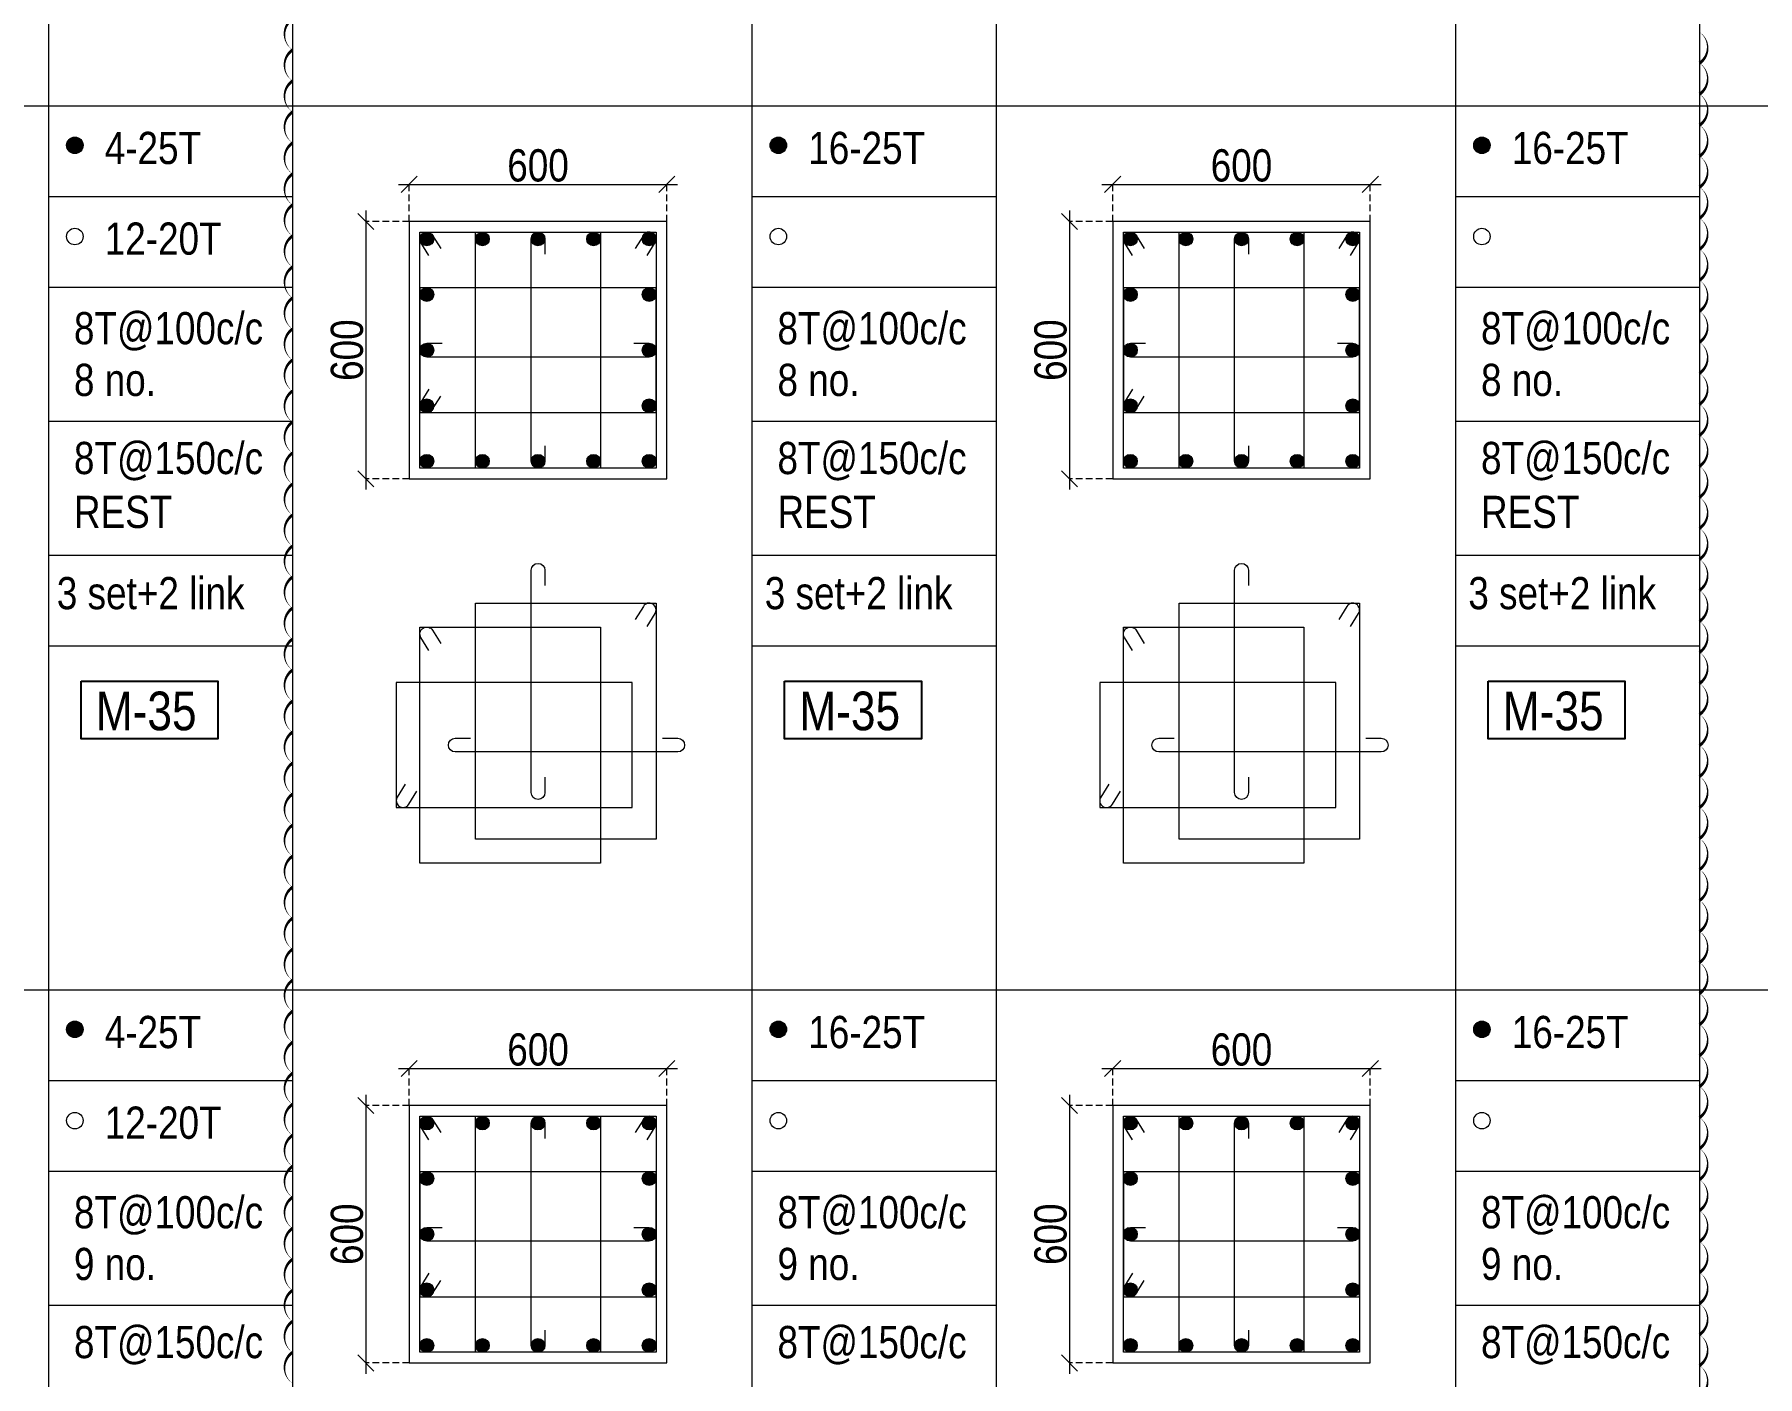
# Model space of a CAD drawing. Header units: millimetres. Extents: x 1112055 to 3390982, y -148532 to 766891.
# Drawn here: x 2304231 to 2320285, y 639893 to 652401 of the extents above; entities that cross this region are included whole.
import ezdxf
from ezdxf.enums import TextEntityAlignment as Align

# ---------------------------------------------------------------- set-up
doc = ezdxf.new("R2010")
doc.units = ezdxf.units.MM
doc.header["$PDMODE"] = 35
doc.header["$PDSIZE"] = -25
doc.linetypes.add('DASHED2', pattern=[0.375, 0.25, -0.125])
doc.linetypes.add('Hidden', pattern=[9.525, 6.35, -3.175])
for name, color, linetype, lineweight in [('B COL. SIZE DIM', 220, 'Continuous', 25), ('B COLSCH', 204, 'Continuous', 20), ('B COLUMN', 1, 'Hidden', 9), ('B P.C.C', 251, 'Continuous', 0), ('B STEEL', 34, 'Continuous', 15)]:
    doc.layers.add(name, color=color, linetype=linetype, lineweight=lineweight)
doc.layers.add('B TEXT', color=7, linetype='Continuous')
doc.styles.add('dim inside', font='romans.shx', dxfattribs={"width": 0.8, "height": 125})
doc.styles.add('SWINC', font='swissc.ttf')
doc.dimstyles.new('dim inside', dxfattribs={"dimtxt": 125, "dimasz": 100, "dimexe": 0, "dimexo": 0, "dimgap": 10, "dimtad": 0, "dimdec": 0, "dimzin": 0, "dimdsep": 46, "dimtxsty": 'dim inside', "dimblk": 'SMALL', "dimcen": 0.09, "dimadec": 0, "dimazin": 0, "dimtfac": 1, "dimtdec": 0, "dimtofl": 0, "dimtmove": 0, "dimatfit": 3, "dimfxl": 1, "dimtolj": 1, "dimtzin": 0, "dimarcsym": 2})

# ---------------------------------------------------------------- blocks, each defined once
blk = doc.blocks.new('_Oblique')
at = {"color": 0, "linetype": 'ByBlock', "lineweight": -2}
blk.add_line((-0.5, -0.5), (0.5, 0.5), dxfattribs=at)
blk = doc.blocks.new('*D3130')
at = {"layer": 'B COL. SIZE DIM', "color": 250, "lineweight": 9, "ltscale": 250, "transparency": 16777216}
blk.add_line((2307623, 642764), (2310223, 642764), dxfattribs=at)
at = {"layer": 'B COL. SIZE DIM', "color": 250, "linetype": 'DASHED2', "lineweight": 9, "ltscale": 250, "transparency": 16777216}
for p, q in [((2307723, 642419), (2307723, 642764)), ((2310123, 642419), (2310123, 642764))]:
    blk.add_line(p, q, dxfattribs=at)
at = {"layer": 'Defpoints', "color": 0, "transparency": 16777216}
for p in [(2310123, 642764), (2307723, 642419), (2310123, 642419)]:
    blk.add_point(p, dxfattribs=at)
at = {"layer": 'B COL. SIZE DIM', "color": 250, "lineweight": 9, "transparency": 16777216, "xscale": 150, "yscale": 150, "zscale": 150, "rotation": 180}
blk.add_blockref('_Oblique', (2307723, 642764), dxfattribs=at)
at = {"layer": 'B COL. SIZE DIM', "color": 250, "lineweight": 9, "transparency": 16777216, "xscale": 150, "yscale": 150, "zscale": 150}
blk.add_blockref('_Oblique', (2310123, 642764), dxfattribs=at)
at = {"layer": 'B COL. SIZE DIM', "color": 6, "transparency": 16777216, "insert": (2308923, 642939), "char_height": 300, "attachment_point": 5, "style": 'SWINC'}
blk.add_mtext('\\A1;600', dxfattribs=at)
blk = doc.blocks.new('*D3131')
at = {"layer": 'B COL. SIZE DIM', "color": 250, "lineweight": 9, "ltscale": 250, "transparency": 16777216}
blk.add_line((2307319, 642519), (2307319, 639919), dxfattribs=at)
at = {"layer": 'B COL. SIZE DIM', "color": 250, "linetype": 'DASHED2', "lineweight": 9, "ltscale": 250, "transparency": 16777216}
for p, q in [((2307723, 642419), (2307319, 642419)), ((2307723, 640019), (2307319, 640019))]:
    blk.add_line(p, q, dxfattribs=at)
at = {"layer": 'Defpoints', "color": 0, "transparency": 16777216}
for p in [(2307723, 642419), (2307319, 640019), (2307723, 640019)]:
    blk.add_point(p, dxfattribs=at)
at = {"layer": 'B COL. SIZE DIM', "color": 250, "lineweight": 9, "transparency": 16777216, "xscale": 150, "yscale": 150, "zscale": 150}
for p, rotation in [((2307319, 642419), 90), ((2307319, 640019), 270)]:
    blk.add_blockref('_Oblique', p, dxfattribs=dict(at, rotation=rotation))
at = {"layer": 'B COL. SIZE DIM', "color": 6, "transparency": 16777216, "insert": (2307144, 641219), "char_height": 300, "attachment_point": 5, "rotation": 90, "style": 'SWINC'}
blk.add_mtext('\\A1;600', dxfattribs=at)
blk = doc.blocks.new('*D3132')
at = {"layer": 'B COL. SIZE DIM', "color": 250, "lineweight": 9, "ltscale": 250, "transparency": 16777216}
blk.add_line((2307623, 651004), (2310223, 651004), dxfattribs=at)
at = {"layer": 'B COL. SIZE DIM', "color": 250, "linetype": 'DASHED2', "lineweight": 9, "ltscale": 250, "transparency": 16777216}
for p, q in [((2307723, 650659), (2307723, 651004)), ((2310123, 650659), (2310123, 651004))]:
    blk.add_line(p, q, dxfattribs=at)
at = {"layer": 'Defpoints', "color": 0, "transparency": 16777216}
for p in [(2310123, 651004), (2307723, 650659), (2310123, 650659)]:
    blk.add_point(p, dxfattribs=at)
at = {"layer": 'B COL. SIZE DIM', "color": 250, "lineweight": 9, "transparency": 16777216, "xscale": 150, "yscale": 150, "zscale": 150, "rotation": 180}
blk.add_blockref('_Oblique', (2307723, 651004), dxfattribs=at)
at = {"layer": 'B COL. SIZE DIM', "color": 250, "lineweight": 9, "transparency": 16777216, "xscale": 150, "yscale": 150, "zscale": 150}
blk.add_blockref('_Oblique', (2310123, 651004), dxfattribs=at)
at = {"layer": 'B COL. SIZE DIM', "color": 6, "transparency": 16777216, "insert": (2308923, 651179), "char_height": 300, "attachment_point": 5, "style": 'SWINC'}
blk.add_mtext('\\A1;600', dxfattribs=at)
blk = doc.blocks.new('*D3133')
at = {"layer": 'B COL. SIZE DIM', "color": 250, "lineweight": 9, "ltscale": 250, "transparency": 16777216}
blk.add_line((2307319, 650759), (2307319, 648159), dxfattribs=at)
at = {"layer": 'B COL. SIZE DIM', "color": 250, "linetype": 'DASHED2', "lineweight": 9, "ltscale": 250, "transparency": 16777216}
for p, q in [((2307723, 650659), (2307319, 650659)), ((2307723, 648259), (2307319, 648259))]:
    blk.add_line(p, q, dxfattribs=at)
at = {"layer": 'Defpoints', "color": 0, "transparency": 16777216}
for p in [(2307723, 650659), (2307319, 648259), (2307723, 648259)]:
    blk.add_point(p, dxfattribs=at)
at = {"layer": 'B COL. SIZE DIM', "color": 250, "lineweight": 9, "transparency": 16777216, "xscale": 150, "yscale": 150, "zscale": 150}
for p, rotation in [((2307319, 650659), 90), ((2307319, 648259), 270)]:
    blk.add_blockref('_Oblique', p, dxfattribs=dict(at, rotation=rotation))
at = {"layer": 'B COL. SIZE DIM', "color": 6, "transparency": 16777216, "insert": (2307144, 649459), "char_height": 300, "attachment_point": 5, "rotation": 90, "style": 'SWINC'}
blk.add_mtext('\\A1;600', dxfattribs=at)
blk = doc.blocks.new('*D3250')
at = {"layer": 'B COL. SIZE DIM', "color": 250, "lineweight": 9, "ltscale": 250, "transparency": 16777216}
blk.add_line((2314177, 642764), (2316777, 642764), dxfattribs=at)
at = {"layer": 'B COL. SIZE DIM', "color": 250, "linetype": 'DASHED2', "lineweight": 9, "ltscale": 250, "transparency": 16777216}
for p, q in [((2314277, 642419), (2314277, 642764)), ((2316677, 642419), (2316677, 642764))]:
    blk.add_line(p, q, dxfattribs=at)
at = {"layer": 'Defpoints', "color": 0, "transparency": 16777216}
for p in [(2316677, 642764), (2314277, 642419), (2316677, 642419)]:
    blk.add_point(p, dxfattribs=at)
at = {"layer": 'B COL. SIZE DIM', "color": 250, "lineweight": 9, "transparency": 16777216, "xscale": 150, "yscale": 150, "zscale": 150, "rotation": 180}
blk.add_blockref('_Oblique', (2314277, 642764), dxfattribs=at)
at = {"layer": 'B COL. SIZE DIM', "color": 250, "lineweight": 9, "transparency": 16777216, "xscale": 150, "yscale": 150, "zscale": 150}
blk.add_blockref('_Oblique', (2316677, 642764), dxfattribs=at)
at = {"layer": 'B COL. SIZE DIM', "color": 6, "transparency": 16777216, "insert": (2315477, 642939), "char_height": 300, "attachment_point": 5, "style": 'SWINC'}
blk.add_mtext('\\A1;600', dxfattribs=at)
blk = doc.blocks.new('*D3251')
at = {"layer": 'B COL. SIZE DIM', "color": 250, "lineweight": 9, "ltscale": 250, "transparency": 16777216}
blk.add_line((2313874, 642519), (2313874, 639919), dxfattribs=at)
at = {"layer": 'B COL. SIZE DIM', "color": 250, "linetype": 'DASHED2', "lineweight": 9, "ltscale": 250, "transparency": 16777216}
for p, q in [((2314277, 642419), (2313874, 642419)), ((2314277, 640019), (2313874, 640019))]:
    blk.add_line(p, q, dxfattribs=at)
at = {"layer": 'Defpoints', "color": 0, "transparency": 16777216}
for p in [(2314277, 642419), (2313874, 640019), (2314277, 640019)]:
    blk.add_point(p, dxfattribs=at)
at = {"layer": 'B COL. SIZE DIM', "color": 250, "lineweight": 9, "transparency": 16777216, "xscale": 150, "yscale": 150, "zscale": 150}
for p, rotation in [((2313874, 642419), 90), ((2313874, 640019), 270)]:
    blk.add_blockref('_Oblique', p, dxfattribs=dict(at, rotation=rotation))
at = {"layer": 'B COL. SIZE DIM', "color": 6, "transparency": 16777216, "insert": (2313699, 641219), "char_height": 300, "attachment_point": 5, "rotation": 90, "style": 'SWINC'}
blk.add_mtext('\\A1;600', dxfattribs=at)
blk = doc.blocks.new('*D3252')
at = {"layer": 'B COL. SIZE DIM', "color": 250, "lineweight": 9, "ltscale": 250, "transparency": 16777216}
blk.add_line((2314177, 651004), (2316777, 651004), dxfattribs=at)
at = {"layer": 'B COL. SIZE DIM', "color": 250, "linetype": 'DASHED2', "lineweight": 9, "ltscale": 250, "transparency": 16777216}
for p, q in [((2314277, 650659), (2314277, 651004)), ((2316677, 650659), (2316677, 651004))]:
    blk.add_line(p, q, dxfattribs=at)
at = {"layer": 'Defpoints', "color": 0, "transparency": 16777216}
for p in [(2316677, 651004), (2314277, 650659), (2316677, 650659)]:
    blk.add_point(p, dxfattribs=at)
at = {"layer": 'B COL. SIZE DIM', "color": 250, "lineweight": 9, "transparency": 16777216, "xscale": 150, "yscale": 150, "zscale": 150, "rotation": 180}
blk.add_blockref('_Oblique', (2314277, 651004), dxfattribs=at)
at = {"layer": 'B COL. SIZE DIM', "color": 250, "lineweight": 9, "transparency": 16777216, "xscale": 150, "yscale": 150, "zscale": 150}
blk.add_blockref('_Oblique', (2316677, 651004), dxfattribs=at)
at = {"layer": 'B COL. SIZE DIM', "color": 6, "transparency": 16777216, "insert": (2315477, 651179), "char_height": 300, "attachment_point": 5, "style": 'SWINC'}
blk.add_mtext('\\A1;600', dxfattribs=at)
blk = doc.blocks.new('*D3253')
at = {"layer": 'B COL. SIZE DIM', "color": 250, "lineweight": 9, "ltscale": 250, "transparency": 16777216}
blk.add_line((2313874, 650759), (2313874, 648159), dxfattribs=at)
at = {"layer": 'B COL. SIZE DIM', "color": 250, "linetype": 'DASHED2', "lineweight": 9, "ltscale": 250, "transparency": 16777216}
for p, q in [((2314277, 650659), (2313874, 650659)), ((2314277, 648259), (2313874, 648259))]:
    blk.add_line(p, q, dxfattribs=at)
at = {"layer": 'Defpoints', "color": 0, "transparency": 16777216}
for p in [(2314277, 650659), (2313874, 648259), (2314277, 648259)]:
    blk.add_point(p, dxfattribs=at)
at = {"layer": 'B COL. SIZE DIM', "color": 250, "lineweight": 9, "transparency": 16777216, "xscale": 150, "yscale": 150, "zscale": 150}
for p, rotation in [((2313874, 650659), 90), ((2313874, 648259), 270)]:
    blk.add_blockref('_Oblique', p, dxfattribs=dict(at, rotation=rotation))
at = {"layer": 'B COL. SIZE DIM', "color": 6, "transparency": 16777216, "insert": (2313699, 649459), "char_height": 300, "attachment_point": 5, "rotation": 90, "style": 'SWINC'}
blk.add_mtext('\\A1;600', dxfattribs=at)

msp = doc.modelspace()

# ---------------------------------------------------------------- hatches: boundary and pattern name
at = {"layer": 'B STEEL', "lineweight": 9, "ltscale": 0.5}
h = msp.add_hatch(color=34, dxfattribs=at)
edge = h.paths.add_edge_path()
edge.add_arc((2304607.4, 651368.1), 76.8, 0, 360)
h = msp.add_hatch(color=34, dxfattribs=at)
edge = h.paths.add_edge_path()
edge.add_arc((2311162.2, 651368.1), 76.8, 0, 360)
h = msp.add_hatch(color=34, dxfattribs=at)
edge = h.paths.add_edge_path()
edge.add_arc((2317717.1, 651368.1), 76.8, 0, 360)
h = msp.add_hatch(color=34, dxfattribs=at)
edge = h.paths.add_edge_path()
edge.add_arc((2307886.6, 650494.9), 64, 0, 360)
h = msp.add_hatch(color=34, dxfattribs=at)
edge = h.paths.add_edge_path()
edge.add_arc((2308404.6, 650494.9), 64, 180, 540, ccw=False)
h = msp.add_hatch(color=34, dxfattribs=at)
edge = h.paths.add_edge_path()
edge.add_arc((2308922.5, 650494.9), 64, 180, 540, ccw=False)
h = msp.add_hatch(color=34, dxfattribs=at)
edge = h.paths.add_edge_path()
edge.add_arc((2309440.5, 650494.9), 64, 180, 540, ccw=False)
h = msp.add_hatch(color=34, dxfattribs=at)
edge = h.paths.add_edge_path()
edge.add_arc((2309958.5, 650494.9), 64, 180, 540, ccw=False)
h = msp.add_hatch(color=34, dxfattribs=at)
edge = h.paths.add_edge_path()
edge.add_arc((2314441.4, 650494.9), 64, 0, 360)
h = msp.add_hatch(color=34, dxfattribs=at)
edge = h.paths.add_edge_path()
edge.add_arc((2314959.4, 650494.9), 64, 180, 540, ccw=False)
h = msp.add_hatch(color=34, dxfattribs=at)
edge = h.paths.add_edge_path()
edge.add_arc((2315477.4, 650494.9), 64, 180, 540, ccw=False)
h = msp.add_hatch(color=34, dxfattribs=at)
edge = h.paths.add_edge_path()
edge.add_arc((2315995.4, 650494.9), 64, 180, 540, ccw=False)
h = msp.add_hatch(color=34, dxfattribs=at)
edge = h.paths.add_edge_path()
edge.add_arc((2316513.4, 650494.9), 64, 180, 540, ccw=False)
h = msp.add_hatch(color=34, dxfattribs=at)
edge = h.paths.add_edge_path()
edge.add_arc((2307886.6, 649976.9), 64, 180, 540, ccw=False)
h = msp.add_hatch(color=34, dxfattribs=at)
edge = h.paths.add_edge_path()
edge.add_arc((2309958.5, 649976.9), 64, 180, 540, ccw=False)
h = msp.add_hatch(color=34, dxfattribs=at)
edge = h.paths.add_edge_path()
edge.add_arc((2314441.4, 649976.9), 64, 180, 540, ccw=False)
h = msp.add_hatch(color=34, dxfattribs=at)
edge = h.paths.add_edge_path()
edge.add_arc((2316513.4, 649976.9), 64, 180, 540, ccw=False)
h = msp.add_hatch(color=34, dxfattribs=at)
edge = h.paths.add_edge_path()
edge.add_arc((2307886.6, 649458.9), 64, 180, 540, ccw=False)
h = msp.add_hatch(color=34, dxfattribs=at)
edge = h.paths.add_edge_path()
edge.add_arc((2309958.5, 649458.9), 64, 180, 540, ccw=False)
h = msp.add_hatch(color=34, dxfattribs=at)
edge = h.paths.add_edge_path()
edge.add_arc((2314441.4, 649458.9), 64, 180, 540, ccw=False)
h = msp.add_hatch(color=34, dxfattribs=at)
edge = h.paths.add_edge_path()
edge.add_arc((2316513.4, 649458.9), 64, 180, 540, ccw=False)
h = msp.add_hatch(color=34, dxfattribs=at)
edge = h.paths.add_edge_path()
edge.add_arc((2307886.6, 648941), 64, 180, 540, ccw=False)
h = msp.add_hatch(color=34, dxfattribs=at)
edge = h.paths.add_edge_path()
edge.add_arc((2309958.5, 648941), 64, 180, 540, ccw=False)
h = msp.add_hatch(color=34, dxfattribs=at)
edge = h.paths.add_edge_path()
edge.add_arc((2314441.4, 648941), 64, 180, 540, ccw=False)
h = msp.add_hatch(color=34, dxfattribs=at)
edge = h.paths.add_edge_path()
edge.add_arc((2316513.4, 648941), 64, 180, 540, ccw=False)
h = msp.add_hatch(color=34, dxfattribs=at)
edge = h.paths.add_edge_path()
edge.add_arc((2307886.6, 648423), 64, 0, 360, ccw=False)
h = msp.add_hatch(color=34, dxfattribs=at)
edge = h.paths.add_edge_path()
edge.add_arc((2308404.6, 648423), 64, 180, 540, ccw=False)
h = msp.add_hatch(color=34, dxfattribs=at)
edge = h.paths.add_edge_path()
edge.add_arc((2308922.5, 648423), 64, 180, 540, ccw=False)
h = msp.add_hatch(color=34, dxfattribs=at)
edge = h.paths.add_edge_path()
edge.add_arc((2309440.5, 648423), 64, 180, 540, ccw=False)
h = msp.add_hatch(color=34, dxfattribs=at)
edge = h.paths.add_edge_path()
edge.add_arc((2309958.5, 648423), 64, -180, 180)
h = msp.add_hatch(color=34, dxfattribs=at)
edge = h.paths.add_edge_path()
edge.add_arc((2314441.4, 648423), 64, 0, 360, ccw=False)
h = msp.add_hatch(color=34, dxfattribs=at)
edge = h.paths.add_edge_path()
edge.add_arc((2314959.4, 648423), 64, 180, 540, ccw=False)
h = msp.add_hatch(color=34, dxfattribs=at)
edge = h.paths.add_edge_path()
edge.add_arc((2315477.4, 648423), 64, 180, 540, ccw=False)
h = msp.add_hatch(color=34, dxfattribs=at)
edge = h.paths.add_edge_path()
edge.add_arc((2315995.4, 648423), 64, 180, 540, ccw=False)
h = msp.add_hatch(color=34, dxfattribs=at)
edge = h.paths.add_edge_path()
edge.add_arc((2316513.4, 648423), 64, -180, 180)
h = msp.add_hatch(color=34, dxfattribs=at)
edge = h.paths.add_edge_path()
edge.add_arc((2304607.4, 643128.3), 76.8, 0, 360)
h = msp.add_hatch(color=34, dxfattribs=at)
edge = h.paths.add_edge_path()
edge.add_arc((2311162.2, 643128.3), 76.8, 0, 360)
h = msp.add_hatch(color=34, dxfattribs=at)
edge = h.paths.add_edge_path()
edge.add_arc((2317717.1, 643128.3), 76.8, 0, 360)
h = msp.add_hatch(color=34, dxfattribs=at)
edge = h.paths.add_edge_path()
edge.add_arc((2307886.6, 642255.1), 64, 0, 360)
h = msp.add_hatch(color=34, dxfattribs=at)
edge = h.paths.add_edge_path()
edge.add_arc((2308404.6, 642255.1), 64, 180, 540, ccw=False)
h = msp.add_hatch(color=34, dxfattribs=at)
edge = h.paths.add_edge_path()
edge.add_arc((2308922.5, 642255.1), 64, 180, 540, ccw=False)
h = msp.add_hatch(color=34, dxfattribs=at)
edge = h.paths.add_edge_path()
edge.add_arc((2309440.5, 642255.1), 64, 180, 540, ccw=False)
h = msp.add_hatch(color=34, dxfattribs=at)
edge = h.paths.add_edge_path()
edge.add_arc((2309958.5, 642255.1), 64, 180, 540, ccw=False)
h = msp.add_hatch(color=34, dxfattribs=at)
edge = h.paths.add_edge_path()
edge.add_arc((2314441.4, 642255.1), 64, 0, 360)
h = msp.add_hatch(color=34, dxfattribs=at)
edge = h.paths.add_edge_path()
edge.add_arc((2314959.4, 642255.1), 64, 180, 540, ccw=False)
h = msp.add_hatch(color=34, dxfattribs=at)
edge = h.paths.add_edge_path()
edge.add_arc((2315477.4, 642255.1), 64, 180, 540, ccw=False)
h = msp.add_hatch(color=34, dxfattribs=at)
edge = h.paths.add_edge_path()
edge.add_arc((2315995.4, 642255.1), 64, 180, 540, ccw=False)
h = msp.add_hatch(color=34, dxfattribs=at)
edge = h.paths.add_edge_path()
edge.add_arc((2316513.4, 642255.1), 64, 180, 540, ccw=False)
h = msp.add_hatch(color=34, dxfattribs=at)
edge = h.paths.add_edge_path()
edge.add_arc((2307886.6, 641737.1), 64, 180, 540, ccw=False)
h = msp.add_hatch(color=34, dxfattribs=at)
edge = h.paths.add_edge_path()
edge.add_arc((2309958.5, 641737.1), 64, 180, 540, ccw=False)
h = msp.add_hatch(color=34, dxfattribs=at)
edge = h.paths.add_edge_path()
edge.add_arc((2314441.4, 641737.1), 64, 180, 540, ccw=False)
h = msp.add_hatch(color=34, dxfattribs=at)
edge = h.paths.add_edge_path()
edge.add_arc((2316513.4, 641737.1), 64, 180, 540, ccw=False)
h = msp.add_hatch(color=34, dxfattribs=at)
edge = h.paths.add_edge_path()
edge.add_arc((2307886.6, 641219.1), 64, 180, 540, ccw=False)
h = msp.add_hatch(color=34, dxfattribs=at)
edge = h.paths.add_edge_path()
edge.add_arc((2309958.5, 641219.1), 64, 180, 540, ccw=False)
h = msp.add_hatch(color=34, dxfattribs=at)
edge = h.paths.add_edge_path()
edge.add_arc((2314441.4, 641219.1), 64, 180, 540, ccw=False)
h = msp.add_hatch(color=34, dxfattribs=at)
edge = h.paths.add_edge_path()
edge.add_arc((2316513.4, 641219.1), 64, 180, 540, ccw=False)
h = msp.add_hatch(color=34, dxfattribs=at)
edge = h.paths.add_edge_path()
edge.add_arc((2307886.6, 640701.1), 64, 180, 540, ccw=False)
h = msp.add_hatch(color=34, dxfattribs=at)
edge = h.paths.add_edge_path()
edge.add_arc((2309958.5, 640701.1), 64, 180, 540, ccw=False)
h = msp.add_hatch(color=34, dxfattribs=at)
edge = h.paths.add_edge_path()
edge.add_arc((2314441.4, 640701.1), 64, 180, 540, ccw=False)
h = msp.add_hatch(color=34, dxfattribs=at)
edge = h.paths.add_edge_path()
edge.add_arc((2316513.4, 640701.1), 64, 180, 540, ccw=False)
h = msp.add_hatch(color=34, dxfattribs=at)
edge = h.paths.add_edge_path()
edge.add_arc((2307886.6, 640183.1), 64, 0, 360, ccw=False)
h = msp.add_hatch(color=34, dxfattribs=at)
edge = h.paths.add_edge_path()
edge.add_arc((2308404.6, 640183.1), 64, 180, 540, ccw=False)
h = msp.add_hatch(color=34, dxfattribs=at)
edge = h.paths.add_edge_path()
edge.add_arc((2308922.5, 640183.1), 64, 180, 540, ccw=False)
h = msp.add_hatch(color=34, dxfattribs=at)
edge = h.paths.add_edge_path()
edge.add_arc((2309440.5, 640183.1), 64, 180, 540, ccw=False)
h = msp.add_hatch(color=34, dxfattribs=at)
edge = h.paths.add_edge_path()
edge.add_arc((2309958.5, 640183.1), 64, -180, 180)
h = msp.add_hatch(color=34, dxfattribs=at)
edge = h.paths.add_edge_path()
edge.add_arc((2314441.4, 640183.1), 64, 0, 360, ccw=False)
h = msp.add_hatch(color=34, dxfattribs=at)
edge = h.paths.add_edge_path()
edge.add_arc((2314959.4, 640183.1), 64, 180, 540, ccw=False)
h = msp.add_hatch(color=34, dxfattribs=at)
edge = h.paths.add_edge_path()
edge.add_arc((2315477.4, 640183.1), 64, 180, 540, ccw=False)
h = msp.add_hatch(color=34, dxfattribs=at)
edge = h.paths.add_edge_path()
edge.add_arc((2315995.4, 640183.1), 64, 180, 540, ccw=False)
h = msp.add_hatch(color=34, dxfattribs=at)
edge = h.paths.add_edge_path()
edge.add_arc((2316513.4, 640183.1), 64, -180, 180)

# ---------------------------------------------------------------- linework, layer by layer
at = {"layer": 'B COLSCH', "color": 250, "lineweight": 0}
for p, q in [((2304361.1, 676456), (2304361.1, 627016.9)), ((2306635.5, 676456), (2306635.5, 618141.8)), ((2313190.3, 676456), (2313190.3, 618141.8)), ((2317470.8, 676456), (2317470.8, 627016.9)), ((2319745.2, 676456), (2319745.2, 618141.8)), ((2310916, 668216.1), (2310916, 627016.9)), ((2203002.6, 651736.4), (2375997.6, 651736.4)), ((2304361.1, 650891.4), (2306635.5, 650891.4)), ((2310916, 650891.4), (2313190.3, 650891.4)), ((2317470.8, 650891.4), (2319745.2, 650891.4)), ((2304361.1, 650046.4), (2306635.5, 650046.4)), ((2310916, 650046.4), (2313190.3, 650046.4)), ((2317470.8, 650046.4), (2319745.2, 650046.4)), ((2304361.1, 648796.7), (2306635.5, 648796.7)), ((2310916, 648796.7), (2313190.3, 648796.7)), ((2317470.8, 648796.7), (2319745.2, 648796.7)), ((2304361.1, 647546.9), (2306635.5, 647546.9)), ((2310916, 647546.9), (2313190.3, 647546.9)), ((2317470.8, 647546.9), (2319745.2, 647546.9)), ((2304361.1, 646701.9), (2306635.5, 646701.9)), ((2310916, 646701.9), (2313190.3, 646701.9)), ((2317470.8, 646701.9), (2319745.2, 646701.9)), ((2203002.6, 643496.6), (2375997.6, 643496.6)), ((2304361.1, 642651.6), (2306635.5, 642651.6)), ((2310916, 642651.6), (2313190.3, 642651.6)), ((2317470.8, 642651.6), (2319745.2, 642651.6)), ((2304361.1, 641806.6), (2306635.5, 641806.6)), ((2310916, 641806.6), (2313190.3, 641806.6)), ((2317470.8, 641806.6), (2319745.2, 641806.6)), ((2304361.1, 640556.8), (2306635.5, 640556.8)), ((2310916, 640556.8), (2313190.3, 640556.8)), ((2317470.8, 640556.8), (2319745.2, 640556.8))]:
    msp.add_line(p, q, dxfattribs=at)
at = {"layer": 'B COLUMN', "color": 1, "linetype": 'ByBlock', "lineweight": 20}
for points in [[(2307722.5, 648258.9), (2310122.5, 648258.9), (2310122.5, 650658.9), (2307722.5, 650658.9)], [(2314277.4, 648258.9), (2316677.4, 648258.9), (2316677.4, 650658.9), (2314277.4, 650658.9)], [(2307722.5, 640019.1), (2310122.5, 640019.1), (2310122.5, 642419.1), (2307722.5, 642419.1)], [(2314277.4, 640019.1), (2316677.4, 640019.1), (2316677.4, 642419.1), (2314277.4, 642419.1)]]:
    msp.add_lwpolyline(points, close=True, dxfattribs=at)
at = {"layer": 'B P.C.C', "color": 3, "lineweight": 0}
for points in [[(2306635.5, 639829.1, 0, 28.9, -0.5205671), (2306635.5, 640118.1, 0, 28.9, -0.5205671), (2306635.5, 640407.1, 0, 28.9, -0.5205671), (2306635.5, 640696.2, 0, 28.9, -0.5205671), (2306635.5, 640985.2, 0, 28.9, -0.5205671), (2306635.5, 641274.2, 0, 28.9, -0.5205671), (2306635.5, 641563.2, 0, 28.9, -0.5205671), (2306635.5, 641852.3, 0, 28.9, -0.5205671), (2306635.5, 642141.3, 0, 28.9, -0.5205671), (2306635.5, 642430.3, 0, 28.9, -0.5205671), (2306635.5, 642719.4, 0, 28.9, -0.5205671), (2306635.5, 643008.4, 0, 28.9, -0.5205671), (2306635.5, 643297.4, 0, 28.9, -0.5205671), (2306635.5, 643586.5, 0, 28.9, -0.5205671), (2306635.5, 643875.5, 0, 28.9, -0.5205671), (2306635.5, 644164.5, 0, 28.9, -0.5205671), (2306635.5, 644453.5, 0, 28.9, -0.5205671), (2306635.5, 644742.6, 0, 28.9, -0.5205671), (2306635.5, 645031.6, 0, 28.9, -0.5205671), (2306635.5, 645320.6, 0, 28.9, -0.5205671), (2306635.5, 645609.7, 0, 28.9, -0.5205671), (2306635.5, 645898.7, 0, 28.9, -0.5205671), (2306635.5, 646187.7, 0, 28.9, -0.5205671), (2306635.5, 646476.8, 0, 28.9, -0.5205671), (2306635.5, 646765.8, 0, 28.9, -0.5205671), (2306635.5, 647054.8, 0, 28.9, -0.5205671), (2306635.5, 647343.8, 0, 28.9, -0.5205671), (2306635.5, 647632.9, 0, 28.9, -0.5205671), (2306635.5, 647921.9, 0, 28.9, -0.5205671), (2306635.5, 648210.9, 0, 28.9, -0.5205671), (2306635.5, 648500, 0, 28.9, -0.5205671), (2306635.5, 648789, 0, 28.9, -0.5205671), (2306635.5, 649078, 0, 28.9, -0.5205671), (2306635.5, 649367.1, 0, 28.9, -0.5205671), (2306635.5, 649656.1, 0, 28.9, -0.5205671), (2306635.5, 649945.1, 0, 28.9, -0.5205671), (2306635.5, 650234.1, 0, 28.9, -0.5205671), (2306635.5, 650523.2, 0, 28.9, -0.5205671), (2306635.5, 650812.2, 0, 28.9, -0.5205671), (2306635.5, 651101.2, 0, 28.9, -0.5205671), (2306635.5, 651390.3, 0, 28.9, -0.5205671), (2306635.5, 651679.3, 0, 28.9, -0.5205671), (2306635.5, 651968.3, 0, 28.9, -0.5205671), (2306635.5, 652257.4, 0, 28.9, -0.5205671), (2306635.5, 652546.4, 0, 28.9, -0.5205671)], [(2319745.2, 652422.9, 0, 28.9, -0.5205671), (2319745.2, 652133.8, 0, 28.9, -0.5205671), (2319745.2, 651844.8, 0, 28.9, -0.5205671), (2319745.2, 651555.8, 0, 28.9, -0.5205671), (2319745.2, 651266.7, 0, 28.9, -0.5205671), (2319745.2, 650977.7, 0, 28.9, -0.5205671), (2319745.2, 650688.7, 0, 28.9, -0.5205671), (2319745.2, 650399.6, 0, 28.9, -0.5205671), (2319745.2, 650110.6, 0, 28.9, -0.5205671), (2319745.2, 649821.6, 0, 28.9, -0.5205671), (2319745.2, 649532.6, 0, 28.9, -0.5205671), (2319745.2, 649243.5, 0, 28.9, -0.5205671), (2319745.2, 648954.5, 0, 28.9, -0.5205671), (2319745.2, 648665.5, 0, 28.9, -0.5205671), (2319745.2, 648376.4, 0, 28.9, -0.5205671), (2319745.2, 648087.4, 0, 28.9, -0.5205671), (2319745.2, 647798.4, 0, 28.9, -0.5205671), (2319745.2, 647509.3, 0, 28.9, -0.5205671), (2319745.2, 647220.3, 0, 28.9, -0.5205671), (2319745.2, 646931.3, 0, 28.9, -0.5205671), (2319745.2, 646642.3, 0, 28.9, -0.5205671), (2319745.2, 646353.2, 0, 28.9, -0.5205671), (2319745.2, 646064.2, 0, 28.9, -0.5205671), (2319745.2, 645775.2, 0, 28.9, -0.5205671), (2319745.2, 645486.1, 0, 28.9, -0.5205671), (2319745.2, 645197.1, 0, 28.9, -0.5205671), (2319745.2, 644908.1, 0, 28.9, -0.5205671), (2319745.2, 644619, 0, 28.9, -0.5205671), (2319745.2, 644330, 0, 28.9, -0.5205671), (2319745.2, 644041, 0, 28.9, -0.5205671), (2319745.2, 643752, 0, 28.9, -0.5205671), (2319745.2, 643462.9, 0, 28.9, -0.5205671), (2319745.2, 643173.9, 0, 28.9, -0.5205671), (2319745.2, 642884.9, 0, 28.9, -0.5205671), (2319745.2, 642595.8, 0, 28.9, -0.5205671), (2319745.2, 642306.8, 0, 28.9, -0.5205671), (2319745.2, 642017.8, 0, 28.9, -0.5205671), (2319745.2, 641728.7, 0, 28.9, -0.5205671), (2319745.2, 641439.7, 0, 28.9, -0.5205671), (2319745.2, 641150.7, 0, 28.9, -0.5205671), (2319745.2, 640861.7, 0, 28.9, -0.5205671), (2319745.2, 640572.6, 0, 28.9, -0.5205671), (2319745.2, 640283.6, 0, 28.9, -0.5205671), (2319745.2, 639994.6, 0, 28.9, -0.5205671), (2319745.2, 639705.5, 0, 28.9, -0.5205671)]]:
    msp.add_lwpolyline(points, format="xyseb", dxfattribs=at)
at = {"layer": 'B STEEL', "color": 34, "lineweight": 9, "ltscale": 0.5}
for points in [[(2307906.8, 650339.9), (2307832, 650461.4, -1), (2307941.1, 650528.5), (2308015.9, 650407)], [(2308986.6, 648565.6), (2308986.6, 648423, -1), (2308858.5, 648423), (2308858.5, 650494.9, -1), (2308986.6, 650494.9), (2308986.6, 650352.3)], [(2309938.3, 650339.9), (2310013, 650461.4, 1), (2309904, 650528.5), (2309829.2, 650407)], [(2314461.7, 650339.9), (2314386.9, 650461.4, -1), (2314496, 650528.5), (2314570.7, 650407)], [(2315541.4, 648565.6), (2315541.4, 648423, -1), (2315413.4, 648423), (2315413.4, 650494.9, -1), (2315541.4, 650494.9), (2315541.4, 650352.3)], [(2316493.2, 650339.9), (2316567.9, 650461.4, 1), (2316458.9, 650528.5), (2316384.1, 650407)], [(2309815.9, 649523), (2309958.5, 649523, -1), (2309958.5, 649394.9), (2307886.6, 649394.9, -1), (2307886.6, 649523), (2308029.2, 649523)], [(2316370.8, 649523), (2316513.4, 649523, -1), (2316513.4, 649394.9), (2314441.4, 649394.9, -1), (2314441.4, 649523), (2314584.1, 649523)], [(2307906.8, 649096), (2307832, 648974.5, 1), (2307941.1, 648907.4), (2308015.9, 649028.9)], [(2314461.7, 649096), (2314386.9, 648974.5, 1), (2314496, 648907.4), (2314570.7, 649028.9)], [(2308986.6, 645478.1), (2308986.6, 645335.5, -1), (2308858.5, 645335.5), (2308858.5, 647407.4, -1), (2308986.6, 647407.4), (2308986.6, 647264.8)], [(2315541.4, 645478.1), (2315541.4, 645335.5, -1), (2315413.4, 645335.5), (2315413.4, 647407.4, -1), (2315541.4, 647407.4), (2315541.4, 647264.8)], [(2309938.3, 646882.1), (2310013, 647003.6, 1), (2309904, 647070.7), (2309829.2, 646949.2)], [(2316493.2, 646882.1), (2316567.9, 647003.6, 1), (2316458.9, 647070.7), (2316384.1, 646949.2)], [(2307906.8, 646659), (2307832, 646780.5, -1), (2307941.1, 646847.6), (2308015.9, 646726.2)], [(2314461.7, 646659), (2314386.9, 646780.5, -1), (2314496, 646847.6), (2314570.7, 646726.2)], [(2310081.5, 645842.1), (2310224.1, 645842.1, -1), (2310224.1, 645714.1), (2308152.1, 645714.1, -1), (2308152.1, 645842.1), (2308294.8, 645842.1)], [(2316636.3, 645842.1), (2316779, 645842.1, -1), (2316779, 645714.1), (2314707, 645714.1, -1), (2314707, 645842.1), (2314849.7, 645842.1)], [(2307685.5, 645415.1), (2307610.8, 645293.7, 1), (2307719.8, 645226.6), (2307794.6, 645348)], [(2314240.4, 645415.1), (2314165.6, 645293.7, 1), (2314274.7, 645226.6), (2314349.4, 645348)], [(2307906.8, 642100), (2307832, 642221.5, -1), (2307941.1, 642288.6), (2308015.9, 642167.2)], [(2308986.6, 640325.8), (2308986.6, 640183.1, -1), (2308858.5, 640183.1), (2308858.5, 642255.1, -1), (2308986.6, 642255.1), (2308986.6, 642112.4)], [(2309938.3, 642100), (2310013, 642221.5, 1), (2309904, 642288.6), (2309829.2, 642167.2)], [(2314461.7, 642100), (2314386.9, 642221.5, -1), (2314496, 642288.6), (2314570.7, 642167.2)], [(2315541.4, 640325.8), (2315541.4, 640183.1, -1), (2315413.4, 640183.1), (2315413.4, 642255.1, -1), (2315541.4, 642255.1), (2315541.4, 642112.4)], [(2316493.2, 642100), (2316567.9, 642221.5, 1), (2316458.9, 642288.6), (2316384.1, 642167.2)], [(2309815.9, 641283.1), (2309958.5, 641283.1, -1), (2309958.5, 641155.1), (2307886.6, 641155.1, -1), (2307886.6, 641283.1), (2308029.2, 641283.1)], [(2316370.8, 641283.1), (2316513.4, 641283.1, -1), (2316513.4, 641155.1), (2314441.4, 641155.1, -1), (2314441.4, 641283.1), (2314584.1, 641283.1)], [(2307906.8, 640856.1), (2307832, 640734.7, 1), (2307941.1, 640667.6), (2308015.9, 640789)], [(2314461.7, 640856.1), (2314386.9, 640734.7, 1), (2314496, 640667.6), (2314570.7, 640789)]]:
    msp.add_lwpolyline(points, format="xyb", dxfattribs=at)
for points in [[(2309504.6, 650558.9), (2309504.6, 648358.9), (2307822.5, 648358.9), (2307822.5, 650558.9)], [(2310022.5, 650558.9), (2310022.5, 648358.9), (2308340.5, 648358.9), (2308340.5, 650558.9)], [(2316059.4, 650558.9), (2316059.4, 648358.9), (2314377.4, 648358.9), (2314377.4, 650558.9)], [(2316577.4, 650558.9), (2316577.4, 648358.9), (2314895.4, 648358.9), (2314895.4, 650558.9)], [(2307822.5, 648876.9), (2310022.5, 648876.9), (2310022.5, 650041), (2307822.5, 650041)], [(2314377.4, 648876.9), (2316577.4, 648876.9), (2316577.4, 650041), (2314377.4, 650041)], [(2310022.5, 647101.2), (2310022.5, 644901.2), (2308340.5, 644901.2), (2308340.5, 647101.2)], [(2316577.4, 647101.2), (2316577.4, 644901.2), (2314895.4, 644901.2), (2314895.4, 647101.2)], [(2309504.6, 646878.1), (2309504.6, 644678.1), (2307822.5, 644678.1), (2307822.5, 646878.1)], [(2316059.4, 646878.1), (2316059.4, 644678.1), (2314377.4, 644678.1), (2314377.4, 646878.1)], [(2307601.3, 645196.1), (2309801.3, 645196.1), (2309801.3, 646360.1), (2307601.3, 646360.1)], [(2314156.1, 645196.1), (2316356.1, 645196.1), (2316356.1, 646360.1), (2314156.1, 646360.1)], [(2309504.6, 642319.1), (2309504.6, 640119.1), (2307822.5, 640119.1), (2307822.5, 642319.1)], [(2310022.5, 642319.1), (2310022.5, 640119.1), (2308340.5, 640119.1), (2308340.5, 642319.1)], [(2316059.4, 642319.1), (2316059.4, 640119.1), (2314377.4, 640119.1), (2314377.4, 642319.1)], [(2316577.4, 642319.1), (2316577.4, 640119.1), (2314895.4, 640119.1), (2314895.4, 642319.1)], [(2307822.5, 640637.1), (2310022.5, 640637.1), (2310022.5, 641801.1), (2307822.5, 641801.1)], [(2314377.4, 640637.1), (2316577.4, 640637.1), (2316577.4, 641801.1), (2314377.4, 641801.1)]]:
    msp.add_lwpolyline(points, close=True, dxfattribs=at)
for centre, radius in [((2304607.4, 651368.1), 76.8), ((2311162.2, 651368.1), 76.8), ((2317717.1, 651368.1), 76.8), ((2304607.4, 650517.8), 76.8), ((2307886.6, 650494.9), 64), ((2308404.6, 650494.9), 64), ((2308922.5, 650494.9), 64), ((2309440.5, 650494.9), 64), ((2309958.5, 650494.9), 64), ((2311162.2, 650517.8), 76.8), ((2314441.4, 650494.9), 64), ((2314959.4, 650494.9), 64), ((2315477.4, 650494.9), 64), ((2315995.4, 650494.9), 64), ((2316513.4, 650494.9), 64), ((2317717.1, 650517.8), 76.8), ((2307886.6, 649976.9), 64), ((2309958.5, 649976.9), 64), ((2314441.4, 649976.9), 64), ((2316513.4, 649976.9), 64), ((2307886.6, 649458.9), 64), ((2309958.5, 649458.9), 64), ((2314441.4, 649458.9), 64), ((2316513.4, 649458.9), 64), ((2307886.6, 648941), 64), ((2309958.5, 648941), 64), ((2314441.4, 648941), 64), ((2316513.4, 648941), 64), ((2307886.6, 648423), 64), ((2308404.6, 648423), 64), ((2308922.5, 648423), 64), ((2309440.5, 648423), 64), ((2309958.5, 648423), 64), ((2314441.4, 648423), 64), ((2314959.4, 648423), 64), ((2315477.4, 648423), 64), ((2315995.4, 648423), 64), ((2316513.4, 648423), 64), ((2304607.4, 643128.3), 76.8), ((2311162.2, 643128.3), 76.8), ((2317717.1, 643128.3), 76.8), ((2304607.4, 642278), 76.8), ((2311162.2, 642278), 76.8), ((2317717.1, 642278), 76.8), ((2307886.6, 642255.1), 64), ((2308404.6, 642255.1), 64), ((2308922.5, 642255.1), 64), ((2309440.5, 642255.1), 64), ((2309958.5, 642255.1), 64), ((2314441.4, 642255.1), 64), ((2314959.4, 642255.1), 64), ((2315477.4, 642255.1), 64), ((2315995.4, 642255.1), 64), ((2316513.4, 642255.1), 64), ((2307886.6, 641737.1), 64), ((2309958.5, 641737.1), 64), ((2314441.4, 641737.1), 64), ((2316513.4, 641737.1), 64), ((2307886.6, 641219.1), 64), ((2309958.5, 641219.1), 64), ((2314441.4, 641219.1), 64), ((2316513.4, 641219.1), 64), ((2307886.6, 640701.1), 64), ((2309958.5, 640701.1), 64), ((2314441.4, 640701.1), 64), ((2316513.4, 640701.1), 64), ((2307886.6, 640183.1), 64), ((2308404.6, 640183.1), 64), ((2308922.5, 640183.1), 64), ((2309440.5, 640183.1), 64), ((2309958.5, 640183.1), 64), ((2314441.4, 640183.1), 64), ((2314959.4, 640183.1), 64), ((2315477.4, 640183.1), 64), ((2315995.4, 640183.1), 64), ((2316513.4, 640183.1), 64)]:
    msp.add_circle(centre, radius, dxfattribs=at)
at = {"layer": 'B TEXT', "color": 1}
for points in [[(2304664.7, 646372.9), (2305939.3, 646372.9), (2305939.3, 645834.9), (2304664.7, 645834.9)], [(2311219.6, 646372.9), (2312494.2, 646372.9), (2312494.2, 645834.9), (2311219.6, 645834.9)], [(2317774.5, 646372.9), (2319049.1, 646372.9), (2319049.1, 645834.9), (2317774.5, 645834.9)]]:
    msp.add_lwpolyline(points, close=True, dxfattribs=at)

# ---------------------------------------------------------------- texts
at = {"layer": 'B TEXT', "style": 'SWINC'}
for s, p in [('4-25T', (2304885.9, 651193.5)), ('16-25T', (2311440.8, 651193.5)), ('16-25T', (2317995.6, 651193.5)), ('12-20T', (2304885.9, 650348.6)), ('8T@100c/c', (2304598.9, 649513.7)), ('8T@100c/c', (2311153.8, 649513.7)), ('8T@100c/c', (2317708.7, 649513.7)), ('8 no.', (2304598.9, 649031.9)), ('8 no.', (2311153.8, 649031.9)), ('8 no.', (2317708.7, 649031.9)), ('8T@150c/c', (2304598.9, 648303.8)), ('8T@150c/c', (2311153.8, 648303.8)), ('8T@150c/c', (2317708.7, 648303.8)), ('REST', (2304598.9, 647801.4)), ('REST', (2311153.8, 647801.4)), ('REST', (2317708.7, 647801.4)), ('3 set+2 link', (2304439.3, 647044.4)), ('3 set+2 link', (2311035.5, 647044.4)), ('3 set+2 link', (2317590.4, 647044.4)), ('4-25T', (2304885.9, 642953.7)), ('16-25T', (2311440.8, 642953.7)), ('16-25T', (2317995.6, 642953.7)), ('12-20T', (2304885.9, 642108.7)), ('8T@100c/c', (2304598.9, 641273.9)), ('8T@100c/c', (2311153.8, 641273.9)), ('8T@100c/c', (2317708.7, 641273.9)), ('9 no.', (2304598.9, 640792.1)), ('9 no.', (2311153.8, 640792.1)), ('9 no.', (2317708.7, 640792.1)), ('8T@150c/c', (2304598.9, 640064)), ('8T@150c/c', (2311153.8, 640064)), ('8T@150c/c', (2317708.7, 640064))]:
    msp.add_text(s, height=300, dxfattribs=at).set_placement(p)
at = {"layer": 'B TEXT', "color": 1, "style": 'SWINC'}
for p in [(2304802.1, 645808.3), (2311357, 645808.3), (2317911.9, 645808.3)]:
    msp.add_text('M-35', height=360, dxfattribs=at).set_placement(p, align=Align.BOTTOM_LEFT)

# ---------------------------------------------------------------- dimensions: what is measured, and where the dimension line sits
at = {"layer": 'B COL. SIZE DIM', "color": 250, "ltscale": 250}
for base, p1, p2, picture, middle in [((2310122.5, 651003.9), (2307722.5, 650658.9), (2310122.5, 650658.9), '*D3132', (2308922.5, 651178.9)), ((2316677.4, 651003.9), (2314277.4, 650658.9), (2316677.4, 650658.9), '*D3252', (2315477.4, 651178.9)), ((2310122.5, 642764), (2307722.5, 642419.1), (2310122.5, 642419.1), '*D3130', (2308922.5, 642939)), ((2316677.4, 642764), (2314277.4, 642419.1), (2316677.4, 642419.1), '*D3250', (2315477.4, 642939))]:
    dim = msp.add_linear_dim(base=base, p1=p1, p2=p2, dimstyle='dim inside', override={"dimtxt": 300, "dimasz": 150, "dimgap": 25, "dimtad": 3, "dimlfac": 0.25, "dimtxsty": 'SWINC', "dimblk1": 'Oblique', "dimblk2": 'Oblique', "dimsah": 1, "dimdle": 100, "dimclrd": 250, "dimclre": 250, "dimclrt": 6, "dimfxl": 1000, "dimlwd": 9, "dimlwe": 9}, dxfattribs=at)
    dim.commit()
    dim.dimension.update_dxf_attribs({"geometry": picture, "text_midpoint": middle})
for base, p1, p2, picture, middle in [((2307318.7, 648258.9), (2307722.5, 650658.9), (2307722.5, 648258.9), '*D3133', (2307143.7, 649458.9)), ((2313873.5, 648258.9), (2314277.4, 650658.9), (2314277.4, 648258.9), '*D3253', (2313698.5, 649458.9)), ((2307318.7, 640019.1), (2307722.5, 642419.1), (2307722.5, 640019.1), '*D3131', (2307143.7, 641219.1)), ((2313873.5, 640019.1), (2314277.4, 642419.1), (2314277.4, 640019.1), '*D3251', (2313698.5, 641219.1))]:
    dim = msp.add_linear_dim(base=base, p1=p1, p2=p2, angle=90, dimstyle='dim inside', override={"dimtxt": 300, "dimasz": 150, "dimgap": 25, "dimtad": 3, "dimlfac": 0.25, "dimtxsty": 'SWINC', "dimblk1": 'Oblique', "dimblk2": 'Oblique', "dimsah": 1, "dimdle": 100, "dimclrd": 250, "dimclre": 250, "dimclrt": 6, "dimfxl": 1000, "dimlwd": 9, "dimlwe": 9}, dxfattribs=at)
    dim.commit()
    dim.dimension.update_dxf_attribs({"geometry": picture, "text_midpoint": middle})

doc.saveas('drawing.dxf')
